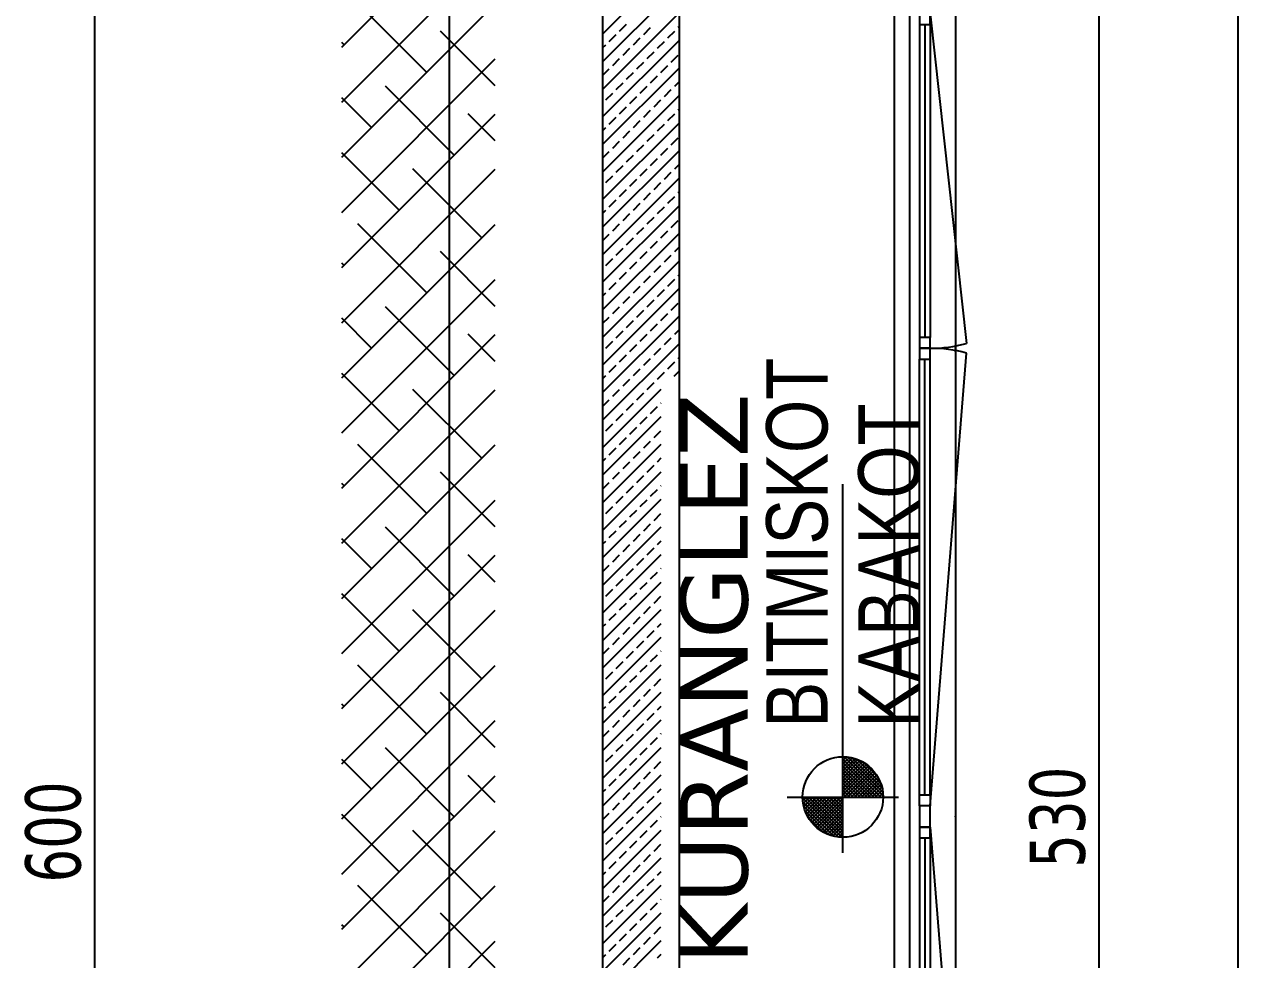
# Model space of a CAD drawing. Header units: millimetres. Extents: x 43168.9 to 43194.6, y -25545.1 to -25543.4.
# Drawn here: x 43170.1883 to 43170.2674, y -25544.2923 to -25544.2313 of the extents above; entities that cross this region are included whole.
import ezdxf
from ezdxf.enums import TextEntityAlignment as Align

# ---------------------------------------------------------------- set-up
doc = ezdxf.new("R2010")
doc.units = ezdxf.units.MM
doc.header["$LTSCALE"] = 200
doc.linetypes.add('DASHDOT2', pattern=[0.5, 0.25, -0.125, 0, -0.125])
for name, color, linetype in [('aks_sgh', 5, 'DASHDOT2'), ('cam_sgh', 1, 'Continuous'), ('dograma_sgh', 43, 'Continuous'), ('gor-3_sgh', 191, 'Continuous'), ('gor-4_sgh', 17, 'Continuous'), ('kolon-b.a_sgh', 6, 'Continuous'), ('olcuaks_sgh', 41, 'Continuous'), ('olcuic_sgh', 183, 'Continuous'), ('tarama-betonarme_sgh', 223, 'Continuous'), ('tarama-zemin_sgh', 197, 'Continuous'), ('yazi-merdi_sgh', 9, 'Continuous')]:
    doc.layers.add(name, color=color, linetype=linetype)
doc.styles.add('dim', font='VERDANA.TTF', dxfattribs={"width": 0.7})
doc.styles.add('text1', font='VERDANA.TTF')
doc.styles.add('text2', font='arial.ttf')

msp = doc.modelspace()

# ---------------------------------------------------------------- linework, layer by layer
at = {"color": 0}
for p, q in [((43170.241659, -25544.285278), (43170.241659, -25544.261278)), ((43170.238034, -25544.281653), (43170.245284, -25544.281653))]:
    msp.add_line(p, q, dxfattribs=at)
for p, q in [((43170.241676, -25544.279029), (43170.241659, -25544.279045)), ((43170.24189, -25544.279039), (43170.241659, -25544.279269)), ((43170.242086, -25544.279068), (43170.241659, -25544.279494)), ((43170.242275, -25544.279103), (43170.241659, -25544.279718)), ((43170.242449, -25544.279154), (43170.241659, -25544.279943)), ((43170.244129, -25544.281653), (43170.241659, -25544.279183)), ((43170.242615, -25544.279212), (43170.241659, -25544.280168)), ((43170.242769, -25544.279282), (43170.241659, -25544.280392)), ((43170.244279, -25544.281578), (43170.241732, -25544.279031)), ((43170.24426, -25544.281335), (43170.241975, -25544.27905)), ((43170.244206, -25544.281056), (43170.242243, -25544.279094)), ((43170.244114, -25544.28074), (43170.242563, -25544.279189)), ((43170.242923, -25544.279353), (43170.241659, -25544.280617)), ((43170.243904, -25544.281653), (43170.241659, -25544.279408)), ((43170.24306, -25544.279441), (43170.241659, -25544.280841)), ((43170.243195, -25544.27953), (43170.241659, -25544.281066)), ((43170.243322, -25544.279627), (43170.241659, -25544.28129)), ((43170.24368, -25544.281653), (43170.241659, -25544.279632)), ((43170.243441, -25544.279733), (43170.241659, -25544.281515)), ((43170.243455, -25544.281653), (43170.241659, -25544.279857)), ((43170.243231, -25544.281653), (43170.241659, -25544.280081)), ((43170.243558, -25544.279841), (43170.241746, -25544.281653)), ((43170.243659, -25544.279964), (43170.24197, -25544.281653)), ((43170.243761, -25544.280086), (43170.242195, -25544.281653)), ((43170.24391, -25544.280311), (43170.243001, -25544.279403)), ((43170.243006, -25544.281653), (43170.241659, -25544.280306)), ((43170.242782, -25544.281653), (43170.241659, -25544.28053)), ((43170.242557, -25544.281653), (43170.241659, -25544.280755)), ((43170.243853, -25544.280219), (43170.242419, -25544.281653)), ((43170.243939, -25544.280358), (43170.242644, -25544.281653)), ((43170.244014, -25544.280507), (43170.242868, -25544.281653)), ((43170.244082, -25544.280664), (43170.243093, -25544.281653)), ((43170.244149, -25544.280821), (43170.243317, -25544.281653)), ((43170.239052, -25544.281653), (43170.239035, -25544.281669)), ((43170.239276, -25544.281653), (43170.239046, -25544.281883)), ((43170.239501, -25544.281653), (43170.239075, -25544.282079)), ((43170.239725, -25544.281653), (43170.23911, -25544.282268)), ((43170.23995, -25544.281653), (43170.239161, -25544.282442)), ((43170.241659, -25544.284122), (43170.23919, -25544.281653)), ((43170.240174, -25544.281653), (43170.239219, -25544.282608)), ((43170.240399, -25544.281653), (43170.239289, -25544.282762)), ((43170.240623, -25544.281653), (43170.239359, -25544.282916)), ((43170.241659, -25544.283898), (43170.239414, -25544.281653)), ((43170.240848, -25544.281653), (43170.239448, -25544.283053)), ((43170.241072, -25544.281653), (43170.239537, -25544.283188)), ((43170.241297, -25544.281653), (43170.239634, -25544.283316)), ((43170.241659, -25544.283673), (43170.239639, -25544.281653)), ((43170.241521, -25544.281653), (43170.23974, -25544.283434)), ((43170.241659, -25544.283449), (43170.239863, -25544.281653)), ((43170.241659, -25544.283224), (43170.240088, -25544.281653)), ((43170.241659, -25544.283), (43170.240312, -25544.281653)), ((43170.241659, -25544.282775), (43170.240537, -25544.281653)), ((43170.241659, -25544.282551), (43170.240761, -25544.281653)), ((43170.241659, -25544.282326), (43170.240986, -25544.281653)), ((43170.241659, -25544.282102), (43170.24121, -25544.281653)), ((43170.241659, -25544.281877), (43170.241435, -25544.281653)), ((43170.242333, -25544.281653), (43170.241659, -25544.280979)), ((43170.242108, -25544.281653), (43170.241659, -25544.281204)), ((43170.241884, -25544.281653), (43170.241659, -25544.281428)), ((43170.244193, -25544.281002), (43170.243542, -25544.281653)), ((43170.244237, -25544.281182), (43170.243766, -25544.281653)), ((43170.244264, -25544.28138), (43170.243991, -25544.281653)), ((43170.24428, -25544.281589), (43170.244215, -25544.281653)), ((43170.241585, -25544.284272), (43170.239038, -25544.281725)), ((43170.241342, -25544.284253), (43170.239057, -25544.281969)), ((43170.241063, -25544.284199), (43170.2391, -25544.282237)), ((43170.241659, -25544.281739), (43170.239848, -25544.283551)), ((43170.241659, -25544.281964), (43170.23997, -25544.283653)), ((43170.241659, -25544.282188), (43170.240093, -25544.283754)), ((43170.241659, -25544.282413), (43170.240226, -25544.283846)), ((43170.240747, -25544.284108), (43170.239195, -25544.282556)), ((43170.240318, -25544.283904), (43170.239409, -25544.282995)), ((43170.241659, -25544.282637), (43170.240364, -25544.283932)), ((43170.241659, -25544.282862), (43170.240514, -25544.284007)), ((43170.241659, -25544.283086), (43170.240671, -25544.284075)), ((43170.241659, -25544.283311), (43170.240828, -25544.284142)), ((43170.241659, -25544.283535), (43170.241008, -25544.284186)), ((43170.241659, -25544.28376), (43170.241189, -25544.28423)), ((43170.241659, -25544.283984), (43170.241387, -25544.284257)), ((43170.241659, -25544.284209), (43170.241595, -25544.284273))]:
    msp.add_line(p, q)
msp.add_circle((43170.241659, -25544.281653), 0.002625, dxfattribs=at)
at = {"layer": 'aks_sgh'}
for p, q in [((43170.216, -25543.740919), (43170.216, -25544.789919)), ((43170.246, -25543.740919), (43170.246, -25544.789919))]:
    msp.add_line(p, q, dxfattribs=at)
at = {"layer": 'cam_sgh'}
for p, q in [((43170.247, -25544.231319), (43170.247, -25544.251719)), ((43170.247, -25544.281519), (43170.247, -25544.253119)), ((43170.247, -25544.284319), (43170.247, -25544.312719))]:
    msp.add_line(p, q, dxfattribs=at)
at = {"layer": 'dograma_sgh'}
for p, q in [((43170.24665, -25544.230619), (43170.24665, -25544.231319)), ((43170.24735, -25544.230619), (43170.249705, -25544.252109)), ((43170.24735, -25544.231319), (43170.24735, -25544.230619)), ((43170.24665, -25544.231319), (43170.24735, -25544.231319)), ((43170.24665, -25544.251719), (43170.24665, -25544.252419)), ((43170.24735, -25544.251719), (43170.24665, -25544.251719)), ((43170.24735, -25544.252419), (43170.24735, -25544.251719)), ((43170.24665, -25544.252419), (43170.24665, -25544.253119)), ((43170.24735, -25544.252419), (43170.24665, -25544.252419)), ((43170.24665, -25544.252419), (43170.24735, -25544.252419)), ((43170.24665, -25544.253119), (43170.24735, -25544.253119)), ((43170.24735, -25544.253119), (43170.24735, -25544.252419)), ((43170.24735, -25544.282219), (43170.249705, -25544.252729)), ((43170.24665, -25544.282219), (43170.24665, -25544.281519)), ((43170.24665, -25544.281519), (43170.24735, -25544.281519)), ((43170.24735, -25544.281519), (43170.24735, -25544.282219)), ((43170.24735, -25544.282219), (43170.24665, -25544.282219)), ((43170.24665, -25544.282219), (43170.24665, -25544.283619)), ((43170.24735, -25544.282219), (43170.24665, -25544.282219)), ((43170.24735, -25544.283619), (43170.24735, -25544.282219)), ((43170.24665, -25544.283619), (43170.24735, -25544.283619)), ((43170.24665, -25544.283619), (43170.24665, -25544.284319)), ((43170.24735, -25544.283619), (43170.24665, -25544.283619)), ((43170.24735, -25544.283619), (43170.249705, -25544.313109)), ((43170.24735, -25544.284319), (43170.24735, -25544.283619)), ((43170.24665, -25544.284319), (43170.24735, -25544.284319))]:
    msp.add_line(p, q, dxfattribs=at)
for centre, start, end in [((43170.24735, -25544.243319), 270, 285), ((43170.24735, -25544.261519), 75, 90)]:
    msp.add_arc(centre, 0.0091, start, end, dxfattribs=at)
at = {"layer": 'gor-3_sgh'}
for p, q in [((43170.245, -25544.229919), (43170.245, -25544.335919)), ((43170.249, -25544.229919), (43170.249, -25544.335919))]:
    msp.add_line(p, q, dxfattribs=at)
for p in [(43170.249, -25544.252419), (43170.249, -25544.252619), (43170.249, -25544.282919), (43170.249, -25544.282919)]:
    msp.add_point(p, dxfattribs=at)
at = {"layer": 'gor-4_sgh'}
for p, q in [((43170.24665, -25544.231319), (43170.24665, -25544.251719)), ((43170.24735, -25544.231319), (43170.24735, -25544.251719)), ((43170.24665, -25544.281519), (43170.24665, -25544.253119)), ((43170.24735, -25544.281519), (43170.24735, -25544.253119)), ((43170.24665, -25544.284319), (43170.24665, -25544.312719)), ((43170.24735, -25544.284319), (43170.24735, -25544.312719))]:
    msp.add_line(p, q, dxfattribs=at)
at = {"layer": 'kolon-b.a_sgh'}
for p, q in [((43170.226, -25544.217919), (43170.226, -25544.349919)), ((43170.231, -25544.344919), (43170.231, -25544.222919))]:
    msp.add_line(p, q, dxfattribs=at)
at = {"layer": 'olcuaks_sgh'}
msp.add_line((43170.192878, -25544.223669), (43170.192878, -25544.344169), dxfattribs=at)
at = {"layer": 'olcuic_sgh'}
for p, q in [((43170.267394, -25543.911669), (43170.267394, -25544.78367)), ((43170.258337, -25544.229669), (43170.258337, -25544.336169))]:
    msp.add_line(p, q, dxfattribs=at)
at = {"layer": 'tarama-betonarme_sgh'}
for p, q in [((43170.226, -25544.231954), (43170.231, -25544.226954)), ((43170.226, -25544.23375), (43170.231, -25544.22875)), ((43170.226, -25544.235547), (43170.231, -25544.230547)), ((43170.227105, -25544.231747), (43170.227554, -25544.231298)), ((43170.228677, -25544.231972), (43170.229126, -25544.231523)), ((43170.230248, -25544.232196), (43170.230697, -25544.231747)), ((43170.230922, -25544.231523), (43170.231, -25544.231445)), ((43170.226, -25544.237343), (43170.231, -25544.232343)), ((43170.226432, -25544.232421), (43170.226881, -25544.231972)), ((43170.228003, -25544.232645), (43170.228452, -25544.232196)), ((43170.229575, -25544.23287), (43170.230024, -25544.232421)), ((43170.226, -25544.232852), (43170.226207, -25544.232645)), ((43170.22733, -25544.233319), (43170.227779, -25544.23287)), ((43170.228901, -25544.233543), (43170.22935, -25544.233094)), ((43170.230473, -25544.233768), (43170.230922, -25544.233319)), ((43170.226, -25544.239139), (43170.231, -25544.234139)), ((43170.226, -25544.234649), (43170.226432, -25544.234217)), ((43170.226656, -25544.233992), (43170.227105, -25544.233543)), ((43170.228228, -25544.234217), (43170.228677, -25544.233768)), ((43170.229799, -25544.234441), (43170.230248, -25544.233992)), ((43170.227554, -25544.23489), (43170.228003, -25544.234441)), ((43170.229126, -25544.235115), (43170.229575, -25544.234666)), ((43170.226207, -25544.236237), (43170.226656, -25544.235788)), ((43170.226881, -25544.235564), (43170.22733, -25544.235115)), ((43170.228452, -25544.235788), (43170.228901, -25544.235339)), ((43170.230024, -25544.236013), (43170.230473, -25544.235564)), ((43170.230697, -25544.235339), (43170.231, -25544.235037)), ((43170.226, -25544.240935), (43170.231, -25544.235935)), ((43170.227779, -25544.236462), (43170.228228, -25544.236013)), ((43170.22935, -25544.236686), (43170.229799, -25544.236237)), ((43170.226432, -25544.237809), (43170.226881, -25544.23736)), ((43170.227105, -25544.237135), (43170.227554, -25544.236686)), ((43170.228677, -25544.23736), (43170.229126, -25544.236911)), ((43170.230248, -25544.237584), (43170.230697, -25544.237135)), ((43170.230922, -25544.236911), (43170.231, -25544.236833)), ((43170.226, -25544.242731), (43170.231, -25544.237731)), ((43170.226, -25544.238241), (43170.226207, -25544.238033)), ((43170.228003, -25544.238033), (43170.228452, -25544.237584)), ((43170.229575, -25544.238258), (43170.230024, -25544.237809)), ((43170.226656, -25544.23938), (43170.227105, -25544.238931)), ((43170.22733, -25544.238707), (43170.227779, -25544.238258)), ((43170.228901, -25544.238931), (43170.22935, -25544.238482)), ((43170.230473, -25544.239156), (43170.230922, -25544.238707)), ((43170.226, -25544.244527), (43170.231, -25544.239527)), ((43170.226, -25544.240037), (43170.226432, -25544.239605)), ((43170.228228, -25544.239605), (43170.228677, -25544.239156)), ((43170.229799, -25544.239829), (43170.230248, -25544.23938)), ((43170.226881, -25544.240952), (43170.22733, -25544.240503)), ((43170.227554, -25544.240278), (43170.228003, -25544.239829)), ((43170.229126, -25544.240503), (43170.229575, -25544.240054)), ((43170.230697, -25544.240727), (43170.231, -25544.240425)), ((43170.226, -25544.246323), (43170.231, -25544.241323)), ((43170.226207, -25544.241626), (43170.226656, -25544.241176)), ((43170.228452, -25544.241176), (43170.228901, -25544.240727)), ((43170.230024, -25544.241401), (43170.230473, -25544.240952)), ((43170.227105, -25544.242524), (43170.227554, -25544.242075)), ((43170.227779, -25544.24185), (43170.228228, -25544.241401)), ((43170.22935, -25544.242075), (43170.229799, -25544.241626)), ((43170.226432, -25544.243197), (43170.226881, -25544.242748)), ((43170.228677, -25544.242748), (43170.229126, -25544.242299)), ((43170.230248, -25544.242973), (43170.230697, -25544.242524)), ((43170.230922, -25544.242299), (43170.231, -25544.242221)), ((43170.226, -25544.248119), (43170.231, -25544.243119)), ((43170.226, -25544.243629), (43170.226207, -25544.243422)), ((43170.22733, -25544.244095), (43170.227779, -25544.243646)), ((43170.228003, -25544.243422), (43170.228452, -25544.242973)), ((43170.229575, -25544.243646), (43170.230024, -25544.243197)), ((43170.226656, -25544.244769), (43170.227105, -25544.24432)), ((43170.228901, -25544.24432), (43170.22935, -25544.243871)), ((43170.230473, -25544.244544), (43170.230922, -25544.244095)), ((43170.226, -25544.249915), (43170.231, -25544.244915)), ((43170.226, -25544.245425), (43170.226432, -25544.244993)), ((43170.227554, -25544.245667), (43170.228003, -25544.245218)), ((43170.228228, -25544.244993), (43170.228677, -25544.244544)), ((43170.229799, -25544.245218), (43170.230248, -25544.244769)), ((43170.226881, -25544.24634), (43170.22733, -25544.245891)), ((43170.229126, -25544.245891), (43170.229575, -25544.245442)), ((43170.230697, -25544.246116), (43170.231, -25544.245813)), ((43170.226, -25544.251711), (43170.231, -25544.246711)), ((43170.226207, -25544.247014), (43170.226656, -25544.246565)), ((43170.227779, -25544.247238), (43170.228228, -25544.246789)), ((43170.228452, -25544.246565), (43170.228901, -25544.246116)), ((43170.230024, -25544.246789), (43170.230473, -25544.24634)), ((43170.227105, -25544.247912), (43170.227554, -25544.247463)), ((43170.22935, -25544.247463), (43170.229799, -25544.247014)), ((43170.230922, -25544.247687), (43170.231, -25544.247609)), ((43170.226432, -25544.248585), (43170.226881, -25544.248136)), ((43170.228003, -25544.24881), (43170.228452, -25544.248361)), ((43170.228677, -25544.248136), (43170.229126, -25544.247687)), ((43170.230248, -25544.248361), (43170.230697, -25544.247912)), ((43170.226, -25544.253507), (43170.231, -25544.248507)), ((43170.226, -25544.249017), (43170.226207, -25544.24881)), ((43170.22733, -25544.249483), (43170.227779, -25544.249034)), ((43170.229575, -25544.249034), (43170.230024, -25544.248585)), ((43170.226656, -25544.250157), (43170.227105, -25544.249708)), ((43170.228228, -25544.250381), (43170.228677, -25544.249932)), ((43170.228901, -25544.249708), (43170.22935, -25544.249259)), ((43170.230473, -25544.249932), (43170.230922, -25544.249483)), ((43170.226, -25544.255303), (43170.231, -25544.250303)), ((43170.226, -25544.250813), (43170.226432, -25544.250381)), ((43170.227554, -25544.251055), (43170.228003, -25544.250606)), ((43170.229126, -25544.251279), (43170.229575, -25544.25083)), ((43170.229799, -25544.250606), (43170.230248, -25544.250157)), ((43170.226881, -25544.251728), (43170.22733, -25544.251279)), ((43170.228452, -25544.251953), (43170.228901, -25544.251504)), ((43170.230697, -25544.251504), (43170.231, -25544.251201)), ((43170.226, -25544.257099), (43170.231, -25544.252099)), ((43170.226207, -25544.252402), (43170.226656, -25544.251953)), ((43170.227779, -25544.252626), (43170.228228, -25544.252177)), ((43170.22935, -25544.252851), (43170.229799, -25544.252402)), ((43170.230024, -25544.252177), (43170.230473, -25544.251728)), ((43170.227105, -25544.2533), (43170.227554, -25544.252851)), ((43170.228677, -25544.253524), (43170.229126, -25544.253075)), ((43170.230922, -25544.253075), (43170.231, -25544.252997)), ((43170.226432, -25544.253973), (43170.226881, -25544.253524)), ((43170.228003, -25544.254198), (43170.228452, -25544.253749)), ((43170.229575, -25544.254422), (43170.230024, -25544.253973)), ((43170.230248, -25544.253749), (43170.230697, -25544.2533)), ((43170.230672, -25544.254223), (43170.231, -25544.253895)), ((43170.226, -25544.254405), (43170.226207, -25544.254198)), ((43170.22733, -25544.254871), (43170.227779, -25544.254422)), ((43170.228901, -25544.255096), (43170.22935, -25544.254647)), ((43170.226, -25544.258895), (43170.229823, -25544.255072)), ((43170.226656, -25544.255545), (43170.227105, -25544.255096)), ((43170.228228, -25544.255769), (43170.228677, -25544.25532)), ((43170.226, -25544.256201), (43170.226432, -25544.255769)), ((43170.227554, -25544.256443), (43170.228003, -25544.255994)), ((43170.229126, -25544.256667), (43170.229575, -25544.256218)), ((43170.229799, -25544.255994), (43170.229823, -25544.25597)), ((43170.226, -25544.260691), (43170.229823, -25544.256868)), ((43170.226881, -25544.257116), (43170.22733, -25544.256667)), ((43170.228452, -25544.257341), (43170.228901, -25544.256892)), ((43170.226207, -25544.25779), (43170.226656, -25544.257341)), ((43170.227779, -25544.258014), (43170.228228, -25544.257565)), ((43170.22935, -25544.258239), (43170.229799, -25544.25779)), ((43170.226, -25544.262487), (43170.229823, -25544.258664)), ((43170.227105, -25544.258688), (43170.227554, -25544.258239)), ((43170.228677, -25544.258913), (43170.229126, -25544.258463)), ((43170.226432, -25544.259362), (43170.226881, -25544.258913)), ((43170.228003, -25544.259586), (43170.228452, -25544.259137)), ((43170.226, -25544.259793), (43170.226207, -25544.259586)), ((43170.22733, -25544.26026), (43170.227779, -25544.259811)), ((43170.228901, -25544.260484), (43170.22935, -25544.260035)), ((43170.229575, -25544.259811), (43170.229823, -25544.259563)), ((43170.226, -25544.264283), (43170.229823, -25544.260461)), ((43170.226656, -25544.260933), (43170.227105, -25544.260484)), ((43170.228228, -25544.261158), (43170.228677, -25544.260709)), ((43170.226, -25544.261589), (43170.226432, -25544.261158)), ((43170.227554, -25544.261831), (43170.228003, -25544.261382)), ((43170.229126, -25544.262056), (43170.229575, -25544.261607)), ((43170.229799, -25544.261382), (43170.229823, -25544.261359)), ((43170.226, -25544.266079), (43170.229823, -25544.262257)), ((43170.226881, -25544.262505), (43170.22733, -25544.262056)), ((43170.228452, -25544.262729), (43170.228901, -25544.26228)), ((43170.226207, -25544.263178), (43170.226656, -25544.262729)), ((43170.227779, -25544.263403), (43170.228228, -25544.262954)), ((43170.22935, -25544.263627), (43170.229799, -25544.263178)), ((43170.226, -25544.267875), (43170.229823, -25544.264053)), ((43170.227105, -25544.264076), (43170.227554, -25544.263627)), ((43170.228677, -25544.264301), (43170.229126, -25544.263852)), ((43170.226, -25544.265181), (43170.226207, -25544.264974)), ((43170.226432, -25544.26475), (43170.226881, -25544.264301)), ((43170.228003, -25544.264974), (43170.228452, -25544.264525)), ((43170.229575, -25544.265199), (43170.229823, -25544.264951)), ((43170.226, -25544.269672), (43170.229823, -25544.265849)), ((43170.22733, -25544.265648), (43170.227779, -25544.265199)), ((43170.228901, -25544.265872), (43170.22935, -25544.265423)), ((43170.226, -25544.266977), (43170.226432, -25544.266546)), ((43170.226656, -25544.266321), (43170.227105, -25544.265872)), ((43170.228228, -25544.266546), (43170.228677, -25544.266097)), ((43170.227554, -25544.267219), (43170.228003, -25544.26677)), ((43170.229126, -25544.267444), (43170.229575, -25544.266995)), ((43170.229799, -25544.26677), (43170.229823, -25544.266747)), ((43170.226, -25544.271468), (43170.229823, -25544.267645)), ((43170.226207, -25544.268566), (43170.226656, -25544.268117)), ((43170.226881, -25544.267893), (43170.22733, -25544.267444)), ((43170.228452, -25544.268117), (43170.228901, -25544.267668)), ((43170.227105, -25544.269464), (43170.227554, -25544.269015)), ((43170.227779, -25544.268791), (43170.228228, -25544.268342)), ((43170.22935, -25544.269015), (43170.229799, -25544.268566)), ((43170.226, -25544.273264), (43170.229823, -25544.269441)), ((43170.226432, -25544.270138), (43170.226881, -25544.269689)), ((43170.228677, -25544.269689), (43170.229126, -25544.26924)), ((43170.226, -25544.27057), (43170.226207, -25544.270362)), ((43170.22733, -25544.271036), (43170.227779, -25544.270587)), ((43170.228003, -25544.270362), (43170.228452, -25544.269913)), ((43170.229575, -25544.270587), (43170.229823, -25544.270339)), ((43170.226, -25544.27506), (43170.229823, -25544.271237)), ((43170.226656, -25544.271709), (43170.227105, -25544.27126)), ((43170.228901, -25544.27126), (43170.22935, -25544.270811)), ((43170.226, -25544.272366), (43170.226432, -25544.271934)), ((43170.227554, -25544.272607), (43170.228003, -25544.272158)), ((43170.228228, -25544.271934), (43170.228677, -25544.271485)), ((43170.229799, -25544.272158), (43170.229823, -25544.272135)), ((43170.226881, -25544.273281), (43170.22733, -25544.272832)), ((43170.229126, -25544.272832), (43170.229575, -25544.272383)), ((43170.226, -25544.276856), (43170.229823, -25544.273033)), ((43170.226207, -25544.273954), (43170.226656, -25544.273505)), ((43170.227779, -25544.274179), (43170.228228, -25544.27373)), ((43170.228452, -25544.273505), (43170.228901, -25544.273056)), ((43170.227105, -25544.274852), (43170.227554, -25544.274403)), ((43170.22935, -25544.274403), (43170.229799, -25544.273954)), ((43170.226, -25544.278652), (43170.229823, -25544.274829)), ((43170.226432, -25544.275526), (43170.226881, -25544.275077)), ((43170.228003, -25544.27575), (43170.228452, -25544.275301)), ((43170.228677, -25544.275077), (43170.229126, -25544.274628)), ((43170.226, -25544.275958), (43170.226207, -25544.27575)), ((43170.22733, -25544.276424), (43170.227779, -25544.275975)), ((43170.229575, -25544.275975), (43170.229823, -25544.275727)), ((43170.226, -25544.280448), (43170.229823, -25544.276625)), ((43170.226656, -25544.277098), (43170.227105, -25544.276649)), ((43170.228228, -25544.277322), (43170.228677, -25544.276873)), ((43170.228901, -25544.276649), (43170.22935, -25544.276199)), ((43170.226, -25544.277754), (43170.226432, -25544.277322)), ((43170.227554, -25544.277996), (43170.228003, -25544.277547)), ((43170.229799, -25544.277547), (43170.229823, -25544.277523)), ((43170.226, -25544.282244), (43170.229823, -25544.278421)), ((43170.226881, -25544.278669), (43170.22733, -25544.27822)), ((43170.228452, -25544.278894), (43170.228901, -25544.278445)), ((43170.229126, -25544.27822), (43170.229575, -25544.277771)), ((43170.226207, -25544.279343), (43170.226656, -25544.278894)), ((43170.227779, -25544.279567), (43170.228228, -25544.279118)), ((43170.227105, -25544.280241), (43170.227554, -25544.279792)), ((43170.228677, -25544.280465), (43170.229126, -25544.280016)), ((43170.22935, -25544.279792), (43170.229799, -25544.279343)), ((43170.226, -25544.28404), (43170.229823, -25544.280217)), ((43170.226432, -25544.280914), (43170.226881, -25544.280465)), ((43170.228003, -25544.281139), (43170.228452, -25544.28069)), ((43170.226, -25544.281346), (43170.226207, -25544.281139)), ((43170.22733, -25544.281812), (43170.227779, -25544.281363)), ((43170.228901, -25544.282037), (43170.22935, -25544.281588)), ((43170.229575, -25544.281363), (43170.229823, -25544.281115)), ((43170.226, -25544.285836), (43170.229823, -25544.282013)), ((43170.226656, -25544.282486), (43170.227105, -25544.282037)), ((43170.228228, -25544.28271), (43170.228677, -25544.282261)), ((43170.226, -25544.283142), (43170.226432, -25544.28271)), ((43170.227554, -25544.283384), (43170.228003, -25544.282935)), ((43170.229126, -25544.283608), (43170.229575, -25544.283159)), ((43170.229799, -25544.282935), (43170.229823, -25544.282911)), ((43170.226, -25544.287632), (43170.229823, -25544.283809)), ((43170.226881, -25544.284057), (43170.22733, -25544.283608)), ((43170.228452, -25544.284282), (43170.228901, -25544.283833)), ((43170.226207, -25544.284731), (43170.226656, -25544.284282)), ((43170.227779, -25544.284955), (43170.228228, -25544.284506)), ((43170.22935, -25544.28518), (43170.229799, -25544.284731)), ((43170.226, -25544.289428), (43170.229823, -25544.285605)), ((43170.227105, -25544.285629), (43170.227554, -25544.28518)), ((43170.228677, -25544.285853), (43170.229126, -25544.285404)), ((43170.226432, -25544.286302), (43170.226881, -25544.285853)), ((43170.228003, -25544.286527), (43170.228452, -25544.286078)), ((43170.226, -25544.286734), (43170.226207, -25544.286527)), ((43170.22733, -25544.2872), (43170.227779, -25544.286751)), ((43170.228901, -25544.287425), (43170.22935, -25544.286976)), ((43170.229575, -25544.286751), (43170.229823, -25544.286503)), ((43170.226, -25544.291224), (43170.229823, -25544.287401)), ((43170.226656, -25544.287874), (43170.227105, -25544.287425)), ((43170.228228, -25544.288098), (43170.228677, -25544.287649)), ((43170.226, -25544.28853), (43170.226432, -25544.288098)), ((43170.227554, -25544.288772), (43170.228003, -25544.288323)), ((43170.229126, -25544.288996), (43170.229575, -25544.288547)), ((43170.229799, -25544.288323), (43170.229823, -25544.288299)), ((43170.226, -25544.29302), (43170.229823, -25544.289197)), ((43170.226881, -25544.289445), (43170.22733, -25544.288996)), ((43170.228452, -25544.28967), (43170.228901, -25544.289221)), ((43170.226207, -25544.290119), (43170.226656, -25544.28967)), ((43170.227779, -25544.290343), (43170.228228, -25544.289894)), ((43170.22935, -25544.290568), (43170.229799, -25544.290119)), ((43170.226, -25544.294816), (43170.229823, -25544.290993)), ((43170.227105, -25544.291017), (43170.227554, -25544.290568)), ((43170.228677, -25544.291241), (43170.229126, -25544.290792)), ((43170.226, -25544.292122), (43170.226207, -25544.291915)), ((43170.226432, -25544.29169), (43170.226881, -25544.291241)), ((43170.228003, -25544.291915), (43170.228452, -25544.291466)), ((43170.229575, -25544.292139), (43170.229823, -25544.291891)), ((43170.22733, -25544.292588), (43170.227779, -25544.292139))]:
    msp.add_line(p, q, dxfattribs=at)
at = {"layer": 'tarama-zemin_sgh'}
for p, q in [((43170.209, -25544.23279), (43170.219, -25544.22279)), ((43170.209, -25544.236382), (43170.219, -25544.226382)), ((43170.209, -25544.239974), (43170.219, -25544.229974)), ((43170.214533, -25544.234441), (43170.210043, -25544.229951)), ((43170.219, -25544.235316), (43170.215431, -25544.231747)), ((43170.209145, -25544.232645), (43170.209, -25544.232501)), ((43170.209, -25544.243566), (43170.219, -25544.233566)), ((43170.216329, -25544.239829), (43170.211839, -25544.235339)), ((43170.210941, -25544.238033), (43170.209, -25544.236093)), ((43170.209, -25544.247158), (43170.219, -25544.237158)), ((43170.219, -25544.238908), (43170.217227, -25544.237135)), ((43170.212737, -25544.243422), (43170.209, -25544.239685)), ((43170.209, -25544.25075), (43170.219, -25544.24075)), ((43170.218125, -25544.245218), (43170.213635, -25544.240727)), ((43170.209, -25544.254343), (43170.219, -25544.244343)), ((43170.214533, -25544.24881), (43170.210043, -25544.24432)), ((43170.209145, -25544.247014), (43170.209, -25544.246869)), ((43170.219, -25544.249685), (43170.215431, -25544.246116)), ((43170.209, -25544.257935), (43170.219, -25544.247935)), ((43170.216329, -25544.254198), (43170.211839, -25544.249708)), ((43170.210941, -25544.252402), (43170.209, -25544.250461)), ((43170.209, -25544.261527), (43170.219, -25544.251527)), ((43170.219, -25544.253277), (43170.217227, -25544.251504)), ((43170.212737, -25544.25779), (43170.209, -25544.254053)), ((43170.209, -25544.265119), (43170.219, -25544.255119)), ((43170.218125, -25544.259586), (43170.213635, -25544.255096)), ((43170.209, -25544.268711), (43170.219, -25544.258711)), ((43170.214533, -25544.263178), (43170.210043, -25544.258688)), ((43170.219, -25544.264053), (43170.215431, -25544.260484)), ((43170.209145, -25544.261382), (43170.209, -25544.261237)), ((43170.209, -25544.272303), (43170.219, -25544.262303)), ((43170.216329, -25544.268566), (43170.211839, -25544.264076)), ((43170.210941, -25544.26677), (43170.209, -25544.264829)), ((43170.209, -25544.275895), (43170.219, -25544.265895)), ((43170.219, -25544.267645), (43170.217227, -25544.265872)), ((43170.212737, -25544.272158), (43170.209, -25544.268422)), ((43170.209, -25544.279487), (43170.219, -25544.269487)), ((43170.218125, -25544.273954), (43170.213635, -25544.269464)), ((43170.209, -25544.283079), (43170.219, -25544.273079)), ((43170.214533, -25544.277547), (43170.210043, -25544.273056)), ((43170.219, -25544.278422), (43170.215431, -25544.274852)), ((43170.209145, -25544.27575), (43170.209, -25544.275606)), ((43170.209, -25544.286672), (43170.219, -25544.276672)), ((43170.216329, -25544.282935), (43170.211839, -25544.278445)), ((43170.210941, -25544.281139), (43170.209, -25544.279198)), ((43170.209, -25544.290264), (43170.219, -25544.280264)), ((43170.219, -25544.282014), (43170.217227, -25544.280241)), ((43170.212737, -25544.286527), (43170.209, -25544.28279)), ((43170.209, -25544.293856), (43170.219, -25544.283856)), ((43170.218125, -25544.288323), (43170.213635, -25544.283833)), ((43170.209, -25544.297448), (43170.219, -25544.287448)), ((43170.214533, -25544.291915), (43170.210043, -25544.287425)), ((43170.219, -25544.29279), (43170.215431, -25544.289221)), ((43170.209145, -25544.290119), (43170.209, -25544.289974)), ((43170.209, -25544.30104), (43170.219, -25544.29104))]:
    msp.add_line(p, q, dxfattribs=at)

# ---------------------------------------------------------------- texts
at = {"color": 0, "style": 'text2', "width": 0.8}
for tag, p, s in [('BITMISKOT', (43170.240659, -25544.277128), '+0,10'), ('KABAKOT', (43170.246659, -25544.277128), '±0,00')]:
    msp.add_attdef(tag, p, s, height=0.004, rotation=90, dxfattribs=at)
at = {"layer": 'olcuaks_sgh', "color": 2, "style": 'dim', "width": 0.7}
msp.add_text('600', height=0.0036, rotation=90, dxfattribs=at).set_placement((43170.191967, -25544.287226))
at = {"layer": 'olcuic_sgh', "color": 2, "style": 'dim', "width": 0.7}
msp.add_text('530', height=0.0036, rotation=90, dxfattribs=at).set_placement((43170.257425, -25544.286269))
at = {"layer": 'yazi-merdi_sgh', "style": 'text1'}
msp.add_text('KURANGLEZ', height=0.0044, rotation=90, dxfattribs=at).set_placement((43170.235445, -25544.255366), align=Align.RIGHT)

doc.saveas('drawing.dxf')
